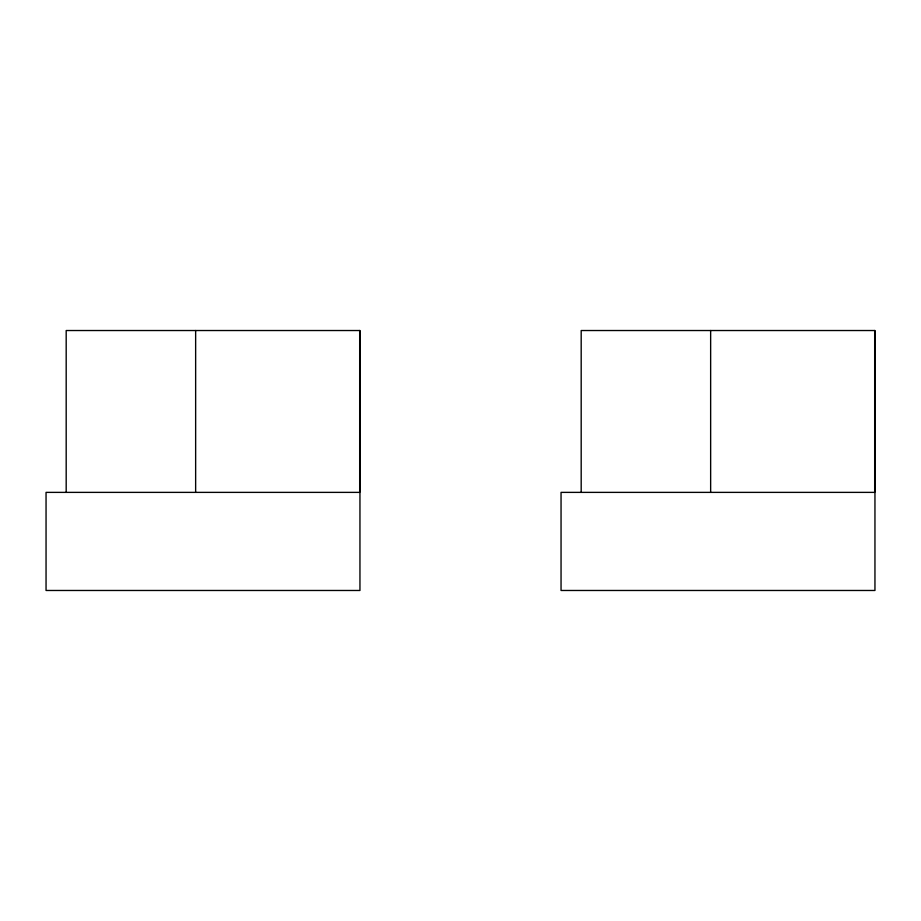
<?xml version="1.0" encoding="UTF-8"?>
<svg xmlns="http://www.w3.org/2000/svg" width="921" height="921" viewBox="0 0 921 921"><rect width="100%" height="100%" fill="white"/><g stroke="black" fill="none" stroke-linecap="round" stroke-linejoin="round"><path stroke-width="1.38" d="M874.674 330.524L874.674 492.378L561.05 492.378L561.05 590.476L874.95 590.476L874.95 330.524L581.186 330.524L581.186 492.378M710.644 330.524L710.644 492.378M359.674 330.524L359.674 492.378L46.05 492.378L46.05 590.476L359.95 590.476L359.95 330.524L66.185 330.524L66.185 492.378M195.643 330.524L195.643 492.378"/></g></svg>
